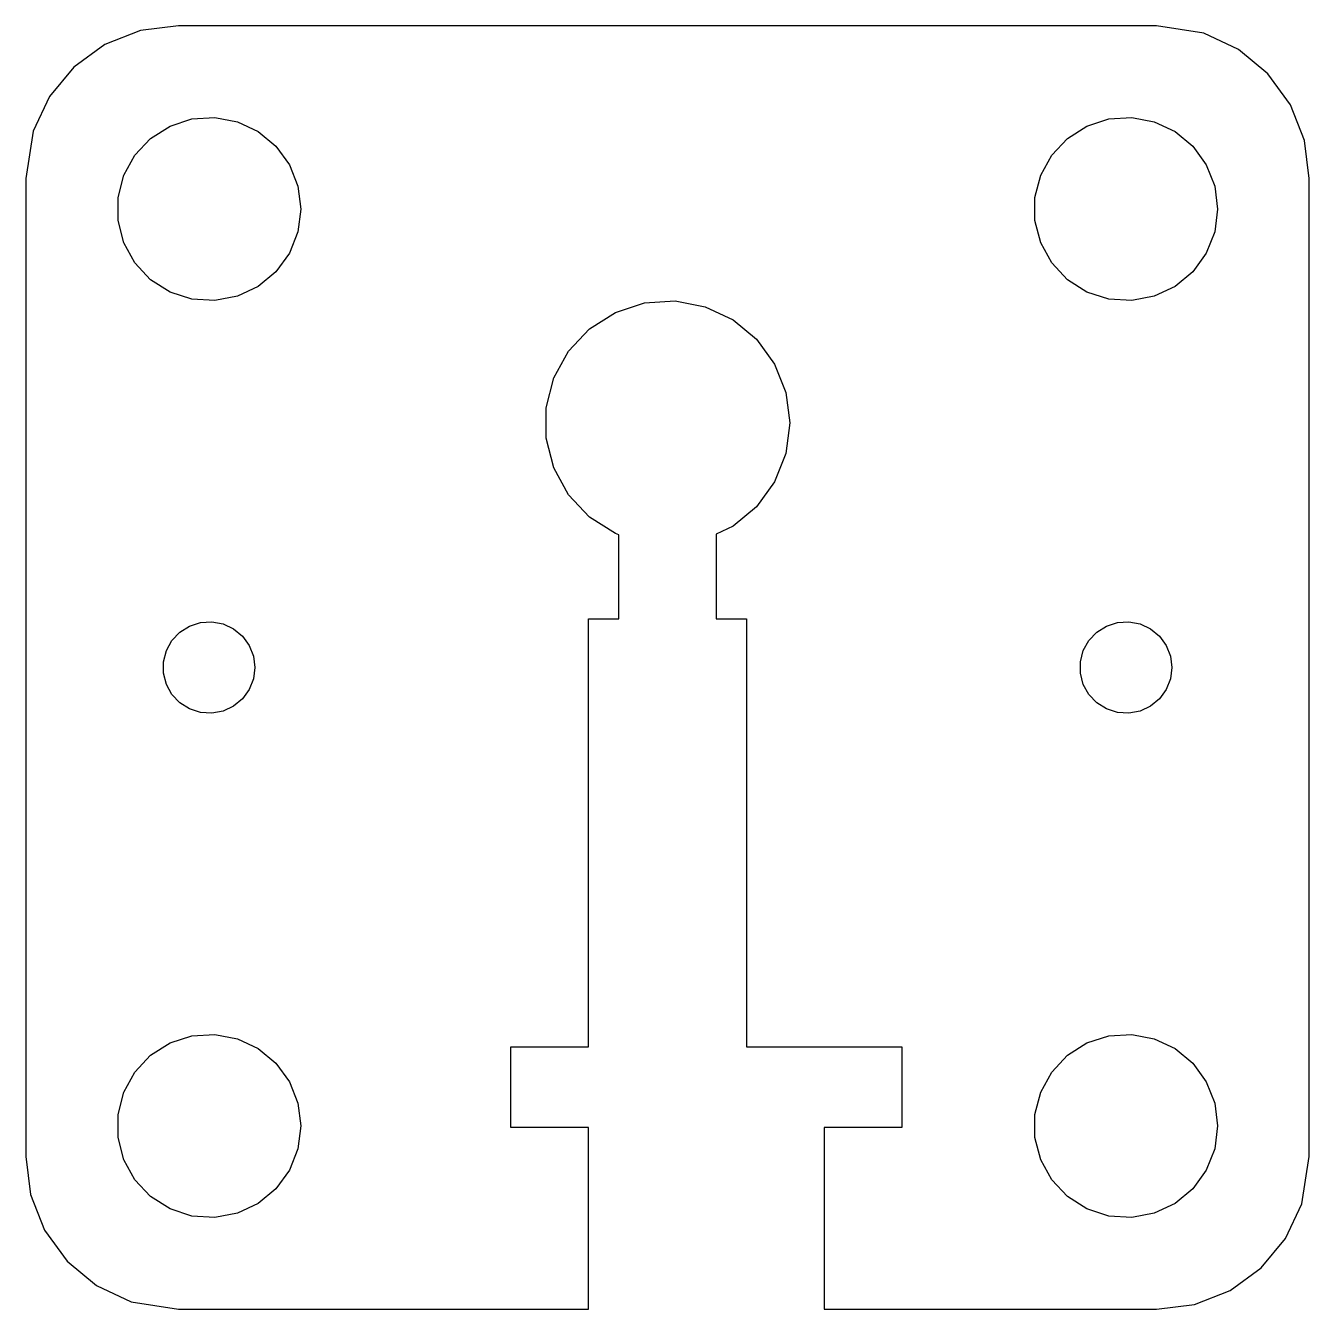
# Model space of a CAD drawing. Header units: metres. Extents: x -21 to 21, y -21 to 21.
import ezdxf

# ---------------------------------------------------------------- set-up
doc = ezdxf.new("R2010")
doc.units = ezdxf.units.M

msp = doc.modelspace()

# ---------------------------------------------------------------- linework, layer by layer
for p, q in [((-16, 21), (-17.2435, 20.8429)), ((16, 21), (-16, 21)), ((17.5451, 20.7553), (16, 21)), ((-17.2435, 20.8429), (-18.4088, 20.3815)), ((18.6791, 20.2216), (17.5451, 20.7553)), ((-18.4088, 20.3815), (-19.4227, 19.6448)), ((19.6448, 19.4227), (18.6791, 20.2216)), ((-19.4227, 19.6448), (-20.2216, 18.6791)), ((20.3815, 18.4088), (19.6448, 19.4227)), ((-20.2216, 18.6791), (-20.7553, 17.5451)), ((20.8429, 17.2435), (20.3815, 18.4088)), ((-16.9123, 17.3115), (-16.2773, 17.7145)), ((-16.2773, 17.7145), (-15.5621, 17.9469)), ((-15.5621, 17.9469), (-14.8116, 17.9941)), ((-14.8116, 17.9941), (-14.0729, 17.8532)), ((-14.0729, 17.8532), (-13.3925, 17.533)), ((13.0877, 17.3115), (13.7227, 17.7145)), ((13.7227, 17.7145), (14.4379, 17.9469)), ((14.4379, 17.9469), (15.1884, 17.9941)), ((15.1884, 17.9941), (15.927, 17.8532)), ((15.927, 17.8532), (16.6075, 17.533)), ((-20.7553, 17.5451), (-21, 16)), ((-17.427, 16.7634), (-16.9123, 17.3115)), ((-13.3925, 17.533), (-12.8131, 17.0536)), ((12.5729, 16.7634), (13.0877, 17.3115)), ((16.6075, 17.533), (17.1869, 17.0536)), ((21, 16), (20.8429, 17.2435)), ((-12.8131, 17.0536), (-12.3711, 16.4453)), ((17.1869, 17.0536), (17.6289, 16.4453)), ((-17.7893, 16.1044), (-17.427, 16.7634)), ((-12.3711, 16.4453), (-12.0942, 15.7461)), ((12.2107, 16.1044), (12.5729, 16.7634)), ((17.6289, 16.4453), (17.9057, 15.7461)), ((-21, 16), (-21, -16)), ((-17.9763, 15.376), (-17.7893, 16.1044)), ((12.0237, 15.376), (12.2107, 16.1044)), ((21, -16), (21, 16)), ((-12.0942, 15.7461), (-12, 15)), ((17.9057, 15.7461), (18, 15)), ((-17.9763, 14.624), (-17.9763, 15.376)), ((12.0237, 14.624), (12.0237, 15.376)), ((-12, 15), (-12.0942, 14.2539)), ((18, 15), (17.9057, 14.2539)), ((-17.7893, 13.8956), (-17.9763, 14.624)), ((12.2107, 13.8956), (12.0237, 14.624)), ((-17.427, 13.2366), (-17.7893, 13.8956)), ((-12.0942, 14.2539), (-12.3711, 13.5547)), ((12.5729, 13.2366), (12.2107, 13.8956)), ((17.9057, 14.2539), (17.6289, 13.5547)), ((-12.3711, 13.5547), (-12.8131, 12.9464)), ((17.6289, 13.5547), (17.1869, 12.9464)), ((-16.9123, 12.6884), (-17.427, 13.2366)), ((13.0877, 12.6884), (12.5729, 13.2366)), ((-16.2773, 12.2855), (-16.9123, 12.6884)), ((-12.8131, 12.9464), (-13.3925, 12.467)), ((13.7227, 12.2855), (13.0877, 12.6884)), ((17.1869, 12.9464), (16.6075, 12.467)), ((-15.5621, 12.0531), (-16.2773, 12.2855)), ((-13.3925, 12.467), (-14.0729, 12.1468)), ((14.4379, 12.0531), (13.7227, 12.2855)), ((16.6075, 12.467), (15.927, 12.1468)), ((-14.8116, 12.0059), (-15.5621, 12.0531)), ((-14.0729, 12.1468), (-14.8116, 12.0059)), ((-1.70311, 11.6193), (-0.749512, 11.9291)), ((-0.749512, 11.9291), (0.25116, 11.9921)), ((0.25116, 11.9921), (1.23605, 11.8042)), ((1.23605, 11.8042), (2.1433, 11.3773)), ((15.1884, 12.0059), (14.4379, 12.0531)), ((15.927, 12.1468), (15.1884, 12.0059)), ((-2.54968, 11.082), (-1.70311, 11.6193)), ((2.1433, 11.3773), (2.91586, 10.7382)), ((-3.23605, 10.3511), (-2.54968, 11.082)), ((2.91586, 10.7382), (3.50522, 9.927)), ((-3.7191, 9.47249), (-3.23605, 10.3511)), ((3.50522, 9.927), (3.87433, 8.99475)), ((-3.96844, 8.50133), (-3.7191, 9.47249)), ((3.87433, 8.99475), (4, 8)), ((-3.96844, 7.49866), (-3.96844, 8.50133)), ((4, 8), (3.87433, 7.00523)), ((-3.7191, 6.5275), (-3.96844, 7.49866)), ((3.87433, 7.00523), (3.50522, 6.07298)), ((-3.23605, 5.64885), (-3.7191, 6.5275)), ((3.50522, 6.07298), (2.91586, 5.26181)), ((-2.54968, 4.91794), (-3.23605, 5.64885)), ((2.91586, 5.26181), (2.1433, 4.62268)), ((-1.70311, 4.38069), (-2.54968, 4.91794)), ((2.1433, 4.62268), (1.59, 4.36232)), ((-1.59, 4.34393), (-1.70311, 4.38069)), ((-1.59, 1.59), (-1.59, 4.34393)), ((1.59, 4.36232), (1.59, 1.59)), ((-15.9561, 1.15576), (-15.6387, 1.35724)), ((-15.6387, 1.35724), (-15.2811, 1.47342)), ((-15.2811, 1.47342), (-14.9058, 1.49704)), ((-14.9058, 1.49704), (-14.5365, 1.42657)), ((-14.5365, 1.42657), (-14.1963, 1.26648)), ((-14.1963, 1.26648), (-13.9065, 1.02681)), ((-2.59, -12.41), (-2.59, 1.59)), ((-2.59, 1.59), (-1.59, 1.59)), ((1.59, 1.59), (2.59, 1.59)), ((2.59, 1.59), (2.59, -12.41)), ((14.0439, 1.15576), (14.3613, 1.35724)), ((14.3613, 1.35724), (14.7189, 1.47342)), ((14.7189, 1.47342), (15.0942, 1.49704)), ((15.0942, 1.49704), (15.4635, 1.42657)), ((15.4635, 1.42657), (15.8037, 1.26648)), ((15.8037, 1.26648), (16.0934, 1.02681)), ((-16.3947, 0.552185), (-16.2135, 0.881668)), ((-16.2135, 0.881668), (-15.9561, 1.15576)), ((-13.9065, 1.02681), (-13.6855, 0.722626)), ((13.6053, 0.552185), (13.7865, 0.881668)), ((13.7865, 0.881668), (14.0439, 1.15576)), ((16.0934, 1.02681), (16.3145, 0.722626)), ((-16.4882, 0.187988), (-16.3947, 0.552185)), ((-13.6855, 0.722626), (-13.5471, 0.373032)), ((13.5118, 0.187988), (13.6053, 0.552185)), ((16.3145, 0.722626), (16.4529, 0.373032)), ((-16.4882, -0.187988), (-16.4882, 0.187988)), ((-13.5471, 0.373032), (-13.5, 0)), ((-13.5, 0), (-13.5471, -0.373032)), ((13.5118, -0.187988), (13.5118, 0.187988)), ((16.4529, 0.373032), (16.5, 0)), ((16.5, 0), (16.4529, -0.373032)), ((-16.3947, -0.552185), (-16.4882, -0.187988)), ((-13.5471, -0.373032), (-13.6855, -0.722626)), ((13.6053, -0.552185), (13.5118, -0.187988)), ((16.4529, -0.373032), (16.3145, -0.722626)), ((-16.2135, -0.881668), (-16.3947, -0.552185)), ((-13.6855, -0.722626), (-13.9065, -1.02681)), ((13.7865, -0.881668), (13.6053, -0.552185)), ((16.3145, -0.722626), (16.0934, -1.02681)), ((-15.9561, -1.15576), (-16.2135, -0.881668)), ((-15.6387, -1.35724), (-15.9561, -1.15576)), ((-13.9065, -1.02681), (-14.1963, -1.26648)), ((14.0439, -1.15576), (13.7865, -0.881668)), ((14.3613, -1.35724), (14.0439, -1.15576)), ((16.0934, -1.02681), (15.8037, -1.26648)), ((-15.2811, -1.47342), (-15.6387, -1.35724)), ((-14.9058, -1.49704), (-15.2811, -1.47342)), ((-14.5365, -1.42657), (-14.9058, -1.49704)), ((-14.1963, -1.26648), (-14.5365, -1.42657)), ((14.7189, -1.47342), (14.3613, -1.35724)), ((15.0942, -1.49704), (14.7189, -1.47342)), ((15.4635, -1.42657), (15.0942, -1.49704)), ((15.8037, -1.26648), (15.4635, -1.42657)), ((-16.2773, -12.2855), (-15.5621, -12.0531)), ((-15.5621, -12.0531), (-14.8116, -12.0059)), ((-14.8116, -12.0059), (-14.0729, -12.1468)), ((-14.0729, -12.1468), (-13.3925, -12.467)), ((13.7227, -12.2855), (14.4379, -12.0531)), ((14.4379, -12.0531), (15.1884, -12.0059)), ((15.1884, -12.0059), (15.927, -12.1468)), ((15.927, -12.1468), (16.6075, -12.467)), ((-16.9123, -12.6884), (-16.2773, -12.2855)), ((-13.3925, -12.467), (-12.8131, -12.9464)), ((-5.12999, -15.05), (-5.12999, -12.41)), ((-5.12999, -12.41), (-2.59, -12.41)), ((2.59, -12.41), (7.67, -12.41)), ((7.67, -12.41), (7.67, -15.05)), ((13.0877, -12.6884), (13.7227, -12.2855)), ((16.6075, -12.467), (17.1869, -12.9464)), ((-17.427, -13.2366), (-16.9123, -12.6884)), ((-12.8131, -12.9464), (-12.3711, -13.5547)), ((12.5729, -13.2366), (13.0877, -12.6884)), ((17.1869, -12.9464), (17.6289, -13.5547)), ((-17.7893, -13.8956), (-17.427, -13.2366)), ((12.2107, -13.8956), (12.5729, -13.2366)), ((-12.3711, -13.5547), (-12.0942, -14.2539)), ((17.6289, -13.5547), (17.9057, -14.2539)), ((-17.9763, -14.624), (-17.7893, -13.8956)), ((-12.0942, -14.2539), (-12, -15)), ((12.0237, -14.624), (12.2107, -13.8956)), ((17.9057, -14.2539), (18, -15)), ((-17.9763, -15.376), (-17.9763, -14.624)), ((12.0237, -15.376), (12.0237, -14.624)), ((-12, -15), (-12.0942, -15.7461)), ((-2.59, -15.05), (-5.12999, -15.05)), ((-2.59, -21), (-2.59, -15.05)), ((7.67, -15.05), (5.12999, -15.05)), ((5.12999, -15.05), (5.12999, -21)), ((18, -15), (17.9057, -15.7461)), ((-17.7893, -16.1044), (-17.9763, -15.376)), ((12.2107, -16.1044), (12.0237, -15.376)), ((-12.0942, -15.7461), (-12.3711, -16.4453)), ((17.9057, -15.7461), (17.6289, -16.4453)), ((-21, -16), (-20.8429, -17.2435)), ((-17.427, -16.7634), (-17.7893, -16.1044)), ((12.5729, -16.7634), (12.2107, -16.1044)), ((20.7553, -17.5451), (21, -16)), ((-16.9123, -17.3115), (-17.427, -16.7634)), ((-12.3711, -16.4453), (-12.8131, -17.0536)), ((13.0877, -17.3115), (12.5729, -16.7634)), ((17.6289, -16.4453), (17.1869, -17.0536)), ((-12.8131, -17.0536), (-13.3925, -17.533)), ((17.1869, -17.0536), (16.6075, -17.533)), ((-20.8429, -17.2435), (-20.3815, -18.4088)), ((-16.2773, -17.7145), (-16.9123, -17.3115)), ((-13.3925, -17.533), (-14.0729, -17.8532)), ((13.7227, -17.7145), (13.0877, -17.3115)), ((16.6075, -17.533), (15.927, -17.8532)), ((20.2216, -18.6791), (20.7553, -17.5451)), ((-15.5621, -17.9469), (-16.2773, -17.7145)), ((-14.8116, -17.9941), (-15.5621, -17.9469)), ((-14.0729, -17.8532), (-14.8116, -17.9941)), ((14.4379, -17.9469), (13.7227, -17.7145)), ((15.1884, -17.9941), (14.4379, -17.9469)), ((15.927, -17.8532), (15.1884, -17.9941)), ((-20.3815, -18.4088), (-19.6448, -19.4227)), ((19.4227, -19.6448), (20.2216, -18.6791)), ((-19.6448, -19.4227), (-18.6791, -20.2216)), ((18.4088, -20.3815), (19.4227, -19.6448)), ((-18.6791, -20.2216), (-17.5451, -20.7553)), ((17.2435, -20.8429), (18.4088, -20.3815)), ((-17.5451, -20.7553), (-16, -21)), ((-16, -21), (-2.59, -21)), ((5.12999, -21), (16, -21)), ((16, -21), (17.2435, -20.8429))]:
    msp.add_line(p, q)

doc.saveas('drawing.dxf')
